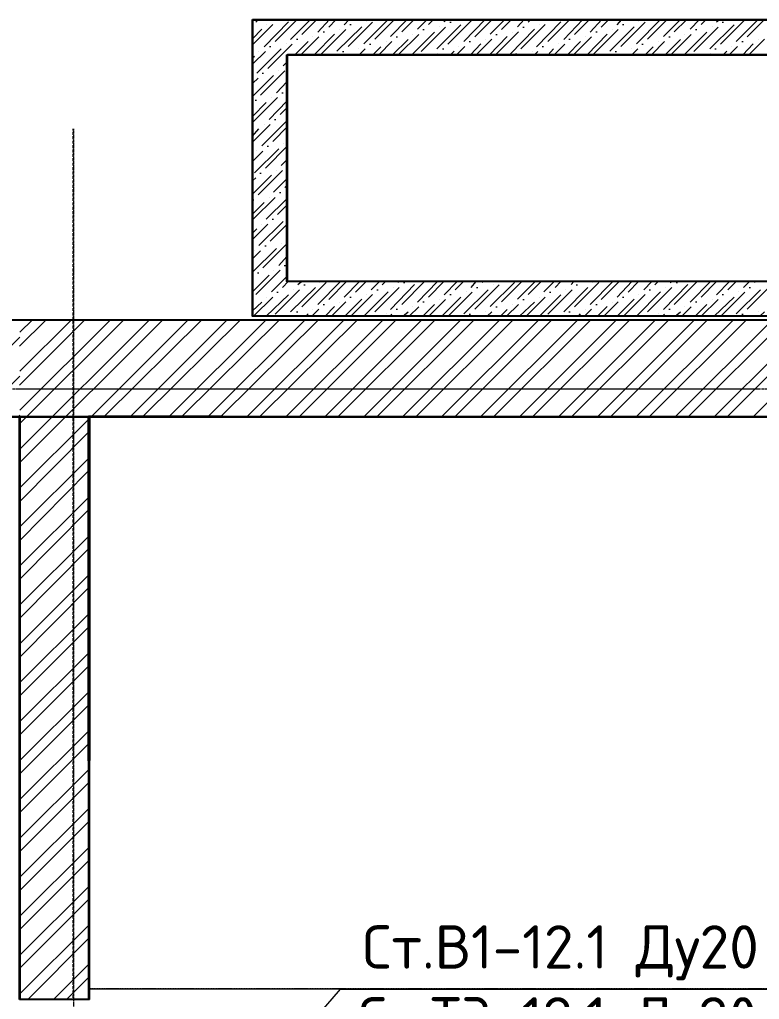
# Model space of a CAD drawing. Header units: millimetres. Extents: x -10178924 to 11692288, y -947381 to 58396.
# Drawn here: x 752297 to 756562, y -784313 to -778661 of the extents above; entities that cross this region are included whole.
import ezdxf

# ---------------------------------------------------------------- set-up
doc = ezdxf.new("R2010")
doc.units = ezdxf.units.MM
for name, pattern in [('HIDDEN', [9.525, 6.35, -3.175]), ('невидимая', [9.525, 6.35, -3.175]), ('осевая', [50.8, 31.75, -6.35, 6.35, -6.35])]:
    doc.linetypes.add(name, pattern=pattern)
for name, color, linetype, lineweight in [('PDF _0', 7, 'Continuous', 9), ('PDF _Текст', 7, 'Continuous', 5), ('Контур пол Подвал', 7, 'Continuous', 9), ('Основная ГКЛ', 250, 'Continuous', 9), ('Размеры осевые', 153, 'Continuous', 9), ('Стены.1', 7, 'Continuous', 25), ('ШТРИХОВКА', 252, 'Continuous', 15)]:
    doc.layers.add(name, color=color, linetype=linetype, lineweight=lineweight)
for name, color, linetype, true_color in [('PDF _Контур пол Подвал', 7, 'Continuous', 0xcd6928), ('PDF _Основная ГКЛ', 7, 'Continuous', 0x545454), ('PDF _Размеры осевые', 7, 'Continuous', 0x5d6970), ('PDF _штриховка', 7, 'Continuous', 0x95834a)]:
    doc.layers.add(name, color=color, linetype=linetype, true_color=true_color)
for name, color, linetype in [('PDF _Стены внутр.1', 7, 'Continuous'), ('PDF _Стены.1', 7, 'Continuous'), ('Стены внутр.1', 7, 'Continuous')]:
    doc.layers.add(name, color=color, linetype=linetype)
doc.styles.add('PDF ISOCPEUR', font='isocpeur.ttf')

# ---------------------------------------------------------------- blocks, each defined once
blk = doc.blocks.new('A$C5282721b')
at = {"lineweight": 0, "true_color": 0x000000, "transparency": 33554687}
h = blk.add_hatch(dxfattribs=at)
h.set_pattern_fill('ANSI36', color=18, scale=25)
h.set_pattern_definition([(45, (-43227.7, 279085.83), (42.09495, 154.348152), [198.4375, -39.6875, 0, -39.6875])])
h.paths.add_polyline_path([(35183.808, 2128.057), (31283.391, 2128.057), (31283.391, 418.057), (35183.808, 418.057)])
h.paths.add_polyline_path([(34983.808, 1928.057), (34983.808, 618.057), (31483.391, 618.057), (31483.391, 1928.057)], flags=16)
at = {"layer": 'ШТРИХОВКА', "ltscale": 100, "true_color": 0x000000, "transparency": 33554687}
h = blk.add_hatch(dxfattribs=at)
h.set_pattern_fill('ANSI31', color=18, scale=50)
h.set_pattern_definition([(45, (-79853.19, 25128.16), (-112.2532, 112.2532), [])])
h.paths.add_polyline_path([(23461.119, -5698.72), (20726.119, -5698.72), (20726.119, -6098.72), (23461.119, -6098.72), (23461.119, -6515.547), (23861.119, -6515.547), (23861.119, -5328.486), (23461.119, -5328.486)], flags=17)
h.paths.add_polyline_path([(17846.22, -11596.906), (8196.095, -11596.906), (8096.091, -11596.906), (5081.5, -11596.906), (5081.5, -12156.906), (17846.22, -12156.906), (17846.22, -11876.906)], flags=17)
h.paths.add_polyline_path([(8216.705, -5698.72), (8216.779, -6098.72), (19406.923, -6098.72), (19406.923, -5698.72)], flags=16)
h.paths.add_polyline_path([(4011.5, -12156.906), (4011.5, -11596.906), (86.923, -11596.906), (86.923, -9009.38), (86.923, -8929.368), (86.923, -6098.72), (3721.276, -6098.72), (3801.387, -6098.72), (9286.442, -6098.72), (9286.779, -5698.72), (86.923, -5698.72), (86.923, -161.943), (23461.119, -161.943), (23461.119, -4567.801), (23861.119, -4567.801), (23861.119, -3119.021), (23861.119, -2969.021), (23861.119, -161.943), (24472.507, -161.943), (29133.626, -161.943), (29283.626, -161.943), (29940.503, -161.943), (29940.503, 398.057), (-473.077, 398.057), (-473.077, -11800), (-473.077, -12156.906), (-0.293, -12156.906)])
h.paths.add_polyline_path([(23861.119, -9596.906), (23461.119, -9596.906), (23461.119, -11596.906), (18816.22, -11596.906), (18816.22, -12156.906), (23301.119, -12156.906), (23301.119, -15862.111), (25035.25, -15862.111), (25595.277, -15862.111), (25744.391, -15862.111), (25744.391, -15302.111), (23861.119, -15302.111), (23861.119, -12066.906)])
h.paths.add_polyline_path([(23461.119, -8546.906), (23861.119, -8546.906), (23861.119, -7571.566), (23461.119, -7571.566)], flags=17)
h = blk.add_hatch(dxfattribs=at)
h.set_pattern_fill('ANSI31', color=18, scale=50)
h.set_pattern_definition([(45, (-79853.01, 26279.86), (-112.2532, 112.2532), [])])
h.paths.add_polyline_path([(54269.391, -3939.953), (54269.391, 398.057), (51072.983, 398.057), (51081.553, -161.943), (53709.571, -162.311), (53709.571, -3940.43)])
h.paths.add_polyline_path([(30340.503, -4591.943), (29940.503, -4591.943), (29940.683, -5161.423), (30340.683, -5161.423)])
h.paths.add_polyline_path([(29940.503, -3521.943), (30340.503, -3521.908), (30340.683, -162.311), (50990.793, -161.943), (51100, -161.943), (51100, 398.057), (29940.503, 398.057)])
at = {"layer": 'Контур пол Подвал', "color": 18, "linetype": 'невидимая', "true_color": 0x000000, "transparency": 33554687}
blk.add_line((37134.97, -3461.943), (30340.503, -3461.943), dxfattribs=at)
at = {"layer": 'Основная ГКЛ', "color": 18, "linetype": 'HIDDEN', "ltscale": 5, "true_color": 0x000000, "transparency": 33554687}
blk.add_line((30215.503, -3521.908), (30340.503, -3521.908), dxfattribs=at)
at = {"layer": 'Размеры осевые', "color": 251, "linetype": 'осевая', "ltscale": 0.5, "transparency": 33554687}
for p, q in [((30250, -19000), (30250, 1500)), ((-9750, 0), (57900, 0))]:
    blk.add_line(p, q, dxfattribs=at)
at = {"layer": 'Стены внутр.1', "color": 18, "true_color": 0x000000, "transparency": 33554687}
for p, q in [((31112.952, -161.943), (31262.952, -161.943)), ((30340.503, -1994.214), (30340.503, -2144.214))]:
    blk.add_line(p, q, dxfattribs=at)
at = {"layer": 'Стены внутр.1', "color": 18, "linetype": 'Continuous', "true_color": 0x000000, "transparency": 33554687}
blk.add_line((30340.503, -3521.943), (29940.503, -3521.943), dxfattribs=at)
at = {"layer": 'Стены внутр.1', "color": 18, "linetype": 'Continuous', "true_color": 0x000000, "transparency": 33554687, "flags": 128}
for points in [[(29940.503, -161.943), (29940.503, -3521.943)], [(30340.503, -1994.214), (30340.503, -161.943)], [(30340.503, -3521.908), (30340.503, -2144.214)]]:
    blk.add_lwpolyline(points, dxfattribs=at)
at = {"layer": 'Стены.1', "color": 18, "linetype": 'Continuous', "true_color": 0x000000, "transparency": 33554687}
for p, q in [((29940.503, -161.943), (29283.626, -161.943)), ((29940.503, -3521.943), (29940.503, -161.943)), ((31112.952, -161.943), (30340.503, -161.943)), ((30340.503, -161.943), (30340.503, -1994.214))]:
    blk.add_line(p, q, dxfattribs=at)
at = {"layer": 'Стены.1', "color": 18, "linetype": 'Continuous', "lineweight": 25, "true_color": 0x000000, "transparency": 33554687, "flags": 128}
for points in [[(31283.391, 2128.057), (35183.808, 2128.057), (35183.808, 418.057), (31283.391, 418.057)], [(31483.391, 1928.057), (34983.808, 1928.057), (34983.808, 618.057), (31483.391, 618.057)]]:
    blk.add_lwpolyline(points, close=True, dxfattribs=at)
at = {"layer": 'Стены.1', "color": 18, "linetype": 'Continuous', "true_color": 0x000000, "transparency": 33554687, "flags": 128}
for points in [[(-473.077, 398.057), (54269.391, 398.057)], [(86.923, -161.943), (53709.391, -161.943)], [(29283.626, -161.943), (29940.503, -161.943)], [(30340.503, -161.943), (31112.952, -161.943)], [(31262.952, -161.943), (47875.244, -161.943)]]:
    blk.add_lwpolyline(points, dxfattribs=at)

msp = doc.modelspace()

# ---------------------------------------------------------------- linework, layer by layer
at = {"layer": 'PDF _0', "lineweight": 0}
for points in [[(753859, -778775.4), (753973.3, -778661.1)], [(754015.6, -778733), (754083.4, -778661.1)], [(754168, -778690.7), (754197.7, -778661.1)], [(754282.3, -778800.8), (754422, -778661.1)], [(754434.7, -778758.4), (754532.1, -778661.1)], [(754591.4, -778716.1), (754646.4, -778661.1)], [(754743.8, -778673.8), (754756.5, -778661.1)], [(754858.1, -778788.1), (754980.8, -778661.1)], [(755010.5, -778745.7), (755095.1, -778661.1)], [(755167.1, -778703.4), (755205.2, -778661.1)], [(755433.8, -778775.4), (755543.9, -778661.1)], [(755586.2, -778733), (755653.9, -778661.1)], [(755742.9, -778690.7), (755768.3, -778661.1)], [(755852.9, -778800.8), (755992.6, -778661.1)], [(756009.6, -778758.4), (756106.9, -778661.1)], [(756162, -778716.1), (756217, -778661.1)], [(756314.4, -778673.8), (756331.3, -778661.1)], [(756428.7, -778788.1), (756555.7, -778661.1)], [(753638.9, -778771.1), (753693.9, -778716.1)], [(753706.6, -778817.7), (753846.3, -778673.8)], [(753719.3, -778690.7), (753719.3, -778690.7)], [(754125.7, -778843.1), (754269.6, -778703.4)], [(754142.6, -778716.1), (754142.6, -778716.1)], [(754295, -778673.8), (754295, -778673.8)], [(754701.4, -778830.4), (754841.1, -778690.7)], [(754718.4, -778703.4), (754718.4, -778703.4)], [(755124.8, -778860), (755264.5, -778716.1)], [(755277.2, -778817.7), (755416.9, -778673.8)], [(755294.1, -778690.7), (755294.1, -778690.7)], [(755700.5, -778843.1), (755840.2, -778703.4)], [(755713.2, -778716.1), (755713.2, -778716.1)], [(755865.6, -778673.8), (755865.6, -778673.8)], [(756276.3, -778830.4), (756416, -778690.7)], [(756289, -778703.4), (756289, -778703.4)], [(753986, -778758.4), (753986, -778758.4)], [(753994.5, -778864.3), (754113, -778745.7)], [(754447.4, -778864.3), (754536.3, -778775.4)], [(754557.5, -778864.3), (754688.7, -778733)], [(754561.7, -778745.7), (754561.7, -778745.7)], [(754985.1, -778775.4), (754985.1, -778775.4)], [(755006.2, -778864.3), (755107.8, -778758.4)], [(755137.5, -778733), (755137.5, -778733)], [(755556.6, -778758.4), (755556.6, -778758.4)], [(755569.3, -778864.3), (755683.6, -778745.7)], [(756018, -778864.3), (756106.9, -778775.4)], [(756128.1, -778864.3), (756259.3, -778733)], [(756132.3, -778745.7), (756132.3, -778745.7)], [(756555.7, -778775.4), (756555.7, -778775.4)], [(753664.3, -778970.1), (753804, -778830.4)], [(753833.6, -778800.8), (753833.6, -778800.8)], [(753884.4, -778864.3), (753960.6, -778788.1)], [(754252.7, -778830.4), (754252.7, -778830.4)], [(754333.1, -778864.3), (754379.7, -778817.7)], [(754409.3, -778788.1), (754409.3, -778788.1)], [(754828.4, -778817.7), (754828.4, -778817.7)], [(754896.2, -778864.3), (754955.4, -778800.8)], [(755344.9, -778864.3), (755374.5, -778830.4)], [(755404.2, -778800.8), (755404.2, -778800.8)], [(755455, -778864.3), (755531.2, -778788.1)], [(755823.3, -778830.4), (755823.3, -778830.4)], [(755903.7, -778864.3), (755950.3, -778817.7)], [(755979.9, -778788.1), (755979.9, -778788.1)], [(756399, -778817.7), (756399, -778817.7)], [(756466.8, -778864.3), (756526, -778800.8)], [(753638.9, -778881.2), (753651.6, -778872.7)], [(753677, -778843.1), (753677, -778843.1)], [(754223.1, -778864.3), (754227.3, -778860)], [(754676, -778860), (754676, -778860)], [(754781.9, -778864.3), (754803, -778843.1)], [(755251.8, -778843.1), (755251.8, -778843.1)], [(755793.7, -778864.3), (755797.9, -778860)], [(756246.6, -778860), (756246.6, -778860)], [(756352.5, -778864.3), (756373.6, -778843.1)], [(753816.7, -778927.8), (753837.8, -778906.6)], [(753638.9, -779105.6), (753761.6, -778982.8)], [(753791.3, -778957.4), (753791.3, -778957.4)], [(753778.6, -779084.4), (753837.8, -779020.9)], [(753748.9, -779109.8), (753748.9, -779109.8)], [(753638.9, -779219.9), (753719.3, -779139.4)], [(753736.2, -779236.8), (753837.8, -779131)], [(753693.9, -779389.2), (753833.6, -779249.5)], [(753706.6, -779266.4), (753706.6, -779266.4)], [(753638.9, -779334.2), (753677, -779291.8)], [(753816.7, -779376.5), (753816.7, -779376.5)], [(753651.6, -779545.8), (753791.3, -779406.1)], [(753664.3, -779418.8), (753664.3, -779418.8)], [(753804, -779503.5), (753837.8, -779469.6)], [(753638.9, -779668.6), (753748.9, -779558.5)], [(753778.6, -779533.1), (753778.6, -779533.1)], [(753761.6, -779655.9), (753837.8, -779579.7)], [(753736.2, -779685.5), (753736.2, -779685.5)], [(753638.9, -779782.9), (753706.6, -779715.2)], [(753719.3, -779812.5), (753837.8, -779694)], [(753677, -779964.9), (753816.7, -779825.2)], [(753693.9, -779842.2), (753693.9, -779842.2)], [(753638.9, -779893), (753664.3, -779867.6)], [(753804, -779952.2), (753804, -779952.2)], [(753833.6, -779922.6), (753837.8, -779918.4)], [(753638.9, -780117.3), (753778.6, -779981.9)], [(753651.6, -779994.6), (753651.6, -779994.6)], [(753791.3, -780079.2), (753837.8, -780028.4)], [(753638.9, -780231.6), (753736.2, -780134.3)], [(753761.6, -780108.9), (753761.6, -780108.9)], [(753748.9, -780231.6), (753837.8, -780142.7)], [(753901.3, -780189.3), (753922.5, -780172.4)], [(754015.6, -780303.6), (754146.9, -780172.4)], [(754028.3, -780176.6), (754028.3, -780176.6)], [(754168, -780261.3), (754256.9, -780172.4)], [(754324.7, -780218.9), (754371.2, -780172.4)], [(754434.7, -780333.2), (754574.4, -780189.3)], [(754477.1, -780176.6), (754481.3, -780172.4)], [(754591.4, -780290.9), (754705.7, -780172.4)], [(754743.8, -780248.6), (754820, -780172.4)], [(754900.4, -780206.2), (754930, -780172.4)], [(755010.5, -780316.3), (755150.2, -780176.6)], [(755027.4, -780189.3), (755027.4, -780189.3)], [(755167.1, -780274), (755268.7, -780172.4)], [(755319.5, -780231.6), (755378.8, -780172.4)], [(755476.2, -780189.3), (755493.1, -780172.4)], [(755586.2, -780303.6), (755717.4, -780172.4)], [(755598.9, -780176.6), (755598.9, -780176.6)], [(755742.9, -780261.3), (755827.5, -780172.4)], [(755895.3, -780218.9), (755941.8, -780172.4)], [(756009.6, -780333.2), (756149.2, -780189.3)], [(756047.7, -780176.6), (756056.1, -780172.4)], [(756162, -780290.9), (756280.5, -780172.4)], [(756314.4, -780248.6), (756390.6, -780172.4)], [(756471, -780206.2), (756504.9, -780172.4)], [(753719.3, -780371.3), (753846.3, -780248.6)], [(753859, -780345.9), (754002.9, -780206.2)], [(753875.9, -780218.9), (753875.9, -780218.9)], [(754282.3, -780371.3), (754422, -780231.6)], [(754295, -780248.6), (754295, -780248.6)], [(754451.7, -780206.2), (754451.7, -780206.2)], [(754858.1, -780358.6), (754997.8, -780218.9)], [(754870.8, -780231.6), (754870.8, -780231.6)], [(755294.1, -780371.3), (755416.9, -780248.6)], [(755433.8, -780345.9), (755573.5, -780206.2)], [(755446.5, -780218.9), (755446.5, -780218.9)], [(755852.9, -780371.3), (755992.6, -780231.6)], [(755865.6, -780248.6), (755865.6, -780248.6)], [(756022.3, -780206.2), (756022.3, -780206.2)], [(756428.7, -780358.6), (756568.4, -780218.9)], [(756441.4, -780231.6), (756441.4, -780231.6)], [(753638.9, -780341.7), (753693.9, -780290.9)], [(753719.3, -780261.3), (753719.3, -780261.3)], [(754142.6, -780290.9), (754142.6, -780290.9)], [(754172.3, -780371.3), (754269.6, -780274)], [(754621, -780371.3), (754688.7, -780303.6)], [(754718.4, -780274), (754718.4, -780274)], [(754731.1, -780371.3), (754841.1, -780261.3)], [(755137.5, -780303.6), (755137.5, -780303.6)], [(755179.8, -780371.3), (755264.5, -780290.9)], [(755294.1, -780261.3), (755294.1, -780261.3)], [(755713.2, -780290.9), (755713.2, -780290.9)], [(755742.9, -780371.3), (755840.2, -780274)], [(756191.6, -780371.3), (756259.3, -780303.6)], [(756289, -780274), (756289, -780274)], [(756301.7, -780371.3), (756416, -780261.3)], [(753947.9, -780371.3), (753960.6, -780358.6)], [(753986, -780333.2), (753986, -780333.2)], [(754058, -780371.3), (754113, -780316.3)], [(754409.3, -780358.6), (754409.3, -780358.6)], [(754506.7, -780371.3), (754536.3, -780345.9)], [(754561.7, -780316.3), (754561.7, -780316.3)], [(754985.1, -780345.9), (754985.1, -780345.9)], [(755069.8, -780371.3), (755107.8, -780333.2)], [(755518.5, -780371.3), (755531.2, -780358.6)], [(755556.6, -780333.2), (755556.6, -780333.2)], [(755628.6, -780371.3), (755683.6, -780316.3)], [(755979.9, -780358.6), (755979.9, -780358.6)], [(756077.3, -780371.3), (756106.9, -780345.9)], [(756132.3, -780316.3), (756132.3, -780316.3)], [(756555.7, -780345.9), (756555.7, -780345.9)]]:
    msp.add_lwpolyline(points, dxfattribs=at)
at = {"layer": 'PDF _Контур пол Подвал', "lineweight": 9}
msp.add_lwpolyline([(759489.4, -783965.5), (759489.4, -784253.3), (752695.1, -784253.3)], dxfattribs=at)
at = {"layer": 'PDF _Основная ГКЛ', "lineweight": 9}
msp.add_lwpolyline([(752572.1, -784312.6), (752694.8, -784312.6)], dxfattribs=at)
at = {"layer": 'PDF _Размеры осевые', "lineweight": 9}
for points in [[(752605.9, -779300.3), (752605.9, -779291.8)], [(752605.9, -779304.5), (752605.9, -779304.5)], [(752605.9, -779325.7), (752605.9, -779308.8)], [(752605.9, -779329.9), (752605.9, -779329.9)], [(752605.9, -779351.1), (752605.9, -779334.2)], [(752605.9, -779355.3), (752605.9, -779355.3)], [(752605.9, -779376.5), (752605.9, -779359.6)], [(752605.9, -779380.7), (752605.9, -779380.7)], [(752605.9, -779401.9), (752605.9, -779385)], [(752605.9, -779406.1), (752605.9, -779406.1)], [(752605.9, -779427.3), (752605.9, -779410.4)], [(752605.9, -779431.5), (752605.9, -779431.5)], [(752605.9, -779452.7), (752605.9, -779435.8)], [(752605.9, -779456.9), (752605.9, -779456.9)], [(752605.9, -779478.1), (752605.9, -779461.2)], [(752605.9, -779482.3), (752605.9, -779482.3)], [(752605.9, -779503.5), (752605.9, -779486.6)], [(752605.9, -779507.7), (752605.9, -779507.7)], [(752605.9, -779528.9), (752605.9, -779512)], [(752605.9, -779533.1), (752605.9, -779533.1)], [(752605.9, -779554.3), (752605.9, -779537.4)], [(752605.9, -779558.5), (752605.9, -779558.5)], [(752605.9, -779579.7), (752605.9, -779562.8)], [(752605.9, -779583.9), (752605.9, -779583.9)], [(752605.9, -779605.1), (752605.9, -779588.2)], [(752605.9, -779609.3), (752605.9, -779609.3)], [(752605.9, -779630.5), (752605.9, -779613.6)], [(752605.9, -779634.7), (752605.9, -779634.7)], [(752605.9, -779655.9), (752605.9, -779639)], [(752605.9, -779660.1), (752605.9, -779660.1)], [(752605.9, -779681.3), (752605.9, -779664.4)], [(752605.9, -779685.5), (752605.9, -779685.5)], [(752605.9, -779706.7), (752605.9, -779689.8)], [(752605.9, -779710.9), (752605.9, -779710.9)], [(752605.9, -779732.1), (752605.9, -779715.2)], [(752605.9, -779736.3), (752605.9, -779736.3)], [(752605.9, -779757.5), (752605.9, -779740.6)], [(752605.9, -779761.7), (752605.9, -779761.7)], [(752605.9, -779782.9), (752605.9, -779766)], [(752605.9, -779787.1), (752605.9, -779787.1)], [(752605.9, -779808.3), (752605.9, -779791.4)], [(752605.9, -779812.5), (752605.9, -779812.5)], [(752605.9, -779833.7), (752605.9, -779816.8)], [(752605.9, -779837.9), (752605.9, -779837.9)], [(752605.9, -779859.1), (752605.9, -779842.2)], [(752605.9, -779863.3), (752605.9, -779863.3)], [(752605.9, -779884.5), (752605.9, -779867.6)], [(752605.9, -779888.7), (752605.9, -779888.7)], [(752605.9, -779909.9), (752605.9, -779893)], [(752605.9, -779914.1), (752605.9, -779914.1)], [(752605.9, -779935.3), (752605.9, -779918.4)], [(752605.9, -779939.5), (752605.9, -779939.5)], [(752605.9, -779960.7), (752605.9, -779943.8)], [(752605.9, -779964.9), (752605.9, -779964.9)], [(752605.9, -779986.1), (752605.9, -779969.2)], [(752605.9, -779990.3), (752605.9, -779990.3)], [(752605.9, -780011.5), (752605.9, -779994.6)], [(752605.9, -780015.7), (752605.9, -780015.7)], [(752605.9, -780036.9), (752605.9, -780020)], [(752605.9, -780041.1), (752605.9, -780041.1)], [(752605.9, -780062.3), (752605.9, -780045.4)], [(752605.9, -780066.5), (752605.9, -780066.5)], [(752605.9, -780087.7), (752605.9, -780070.8)], [(752605.9, -780091.9), (752605.9, -780091.9)], [(752605.9, -780113.1), (752605.9, -780096.2)], [(752605.9, -780117.3), (752605.9, -780117.3)], [(752605.9, -780138.5), (752605.9, -780121.6)], [(752605.9, -780142.7), (752605.9, -780142.7)], [(752605.9, -780163.9), (752605.9, -780147)], [(752605.9, -780168.1), (752605.9, -780168.1)], [(752605.9, -780189.3), (752605.9, -780172.4)], [(752605.9, -780193.5), (752605.9, -780193.5)], [(752605.9, -780214.7), (752605.9, -780197.8)], [(752605.9, -780218.9), (752605.9, -780218.9)], [(752605.9, -780240.1), (752605.9, -780223.2)], [(752605.9, -780244.3), (752605.9, -780244.3)], [(752605.9, -780265.5), (752605.9, -780248.6)], [(752605.9, -780269.7), (752605.9, -780269.7)], [(752605.9, -780290.9), (752605.9, -780274)], [(752605.9, -780295.1), (752605.9, -780295.1)], [(752605.9, -780316.3), (752605.9, -780299.4)], [(752605.9, -780320.5), (752605.9, -780320.5)], [(752605.9, -780341.7), (752605.9, -780324.8)], [(752605.9, -780345.9), (752605.9, -780345.9)], [(752605.9, -780367.1), (752605.9, -780350.2)], [(752605.9, -780371.3), (752605.9, -780371.3)], [(752605.9, -780392.5), (752605.9, -780375.6)], [(752605.9, -780396.7), (752605.9, -780396.7)], [(752605.9, -780417.9), (752605.9, -780401)], [(752605.9, -780422.1), (752605.9, -780422.1)], [(752605.9, -780443.3), (752605.9, -780426.4)], [(752605.9, -780447.5), (752605.9, -780447.5)], [(752605.9, -780468.7), (752605.9, -780451.8)], [(752605.9, -780472.9), (752605.9, -780472.9)], [(752605.9, -780494.1), (752605.9, -780477.2)], [(752605.9, -780498.3), (752605.9, -780498.3)], [(752605.9, -780519.5), (752605.9, -780502.6)], [(752605.9, -780523.7), (752605.9, -780523.7)], [(752605.9, -780544.9), (752605.9, -780528)], [(752605.9, -780549.1), (752605.9, -780549.1)], [(752605.9, -780570.3), (752605.9, -780553.4)], [(752605.9, -780574.5), (752605.9, -780574.5)], [(752605.9, -780595.7), (752605.9, -780578.8)], [(752605.9, -780599.9), (752605.9, -780599.9)], [(752605.9, -780621.1), (752605.9, -780604.2)], [(752605.9, -780625.3), (752605.9, -780625.3)], [(752605.9, -780646.5), (752605.9, -780629.6)], [(752605.9, -780650.7), (752605.9, -780650.7)], [(752605.9, -780671.9), (752605.9, -780655)], [(752605.9, -780676.1), (752605.9, -780676.1)], [(752605.9, -780697.3), (752605.9, -780680.4)], [(752605.9, -780701.5), (752605.9, -780701.5)], [(752605.9, -780722.7), (752605.9, -780705.8)], [(752605.9, -780726.9), (752605.9, -780726.9)], [(752605.9, -780748.1), (752605.9, -780731.2)], [(752605.9, -780752.3), (752605.9, -780752.3)], [(752605.9, -780773.5), (752605.9, -780756.6)], [(752296.9, -780790.4), (752301.1, -780790.4), (752318.1, -780790.4)], [(752322.3, -780790.4), (752326.5, -780790.4), (752343.5, -780790.4)], [(752347.7, -780790.4), (752351.9, -780790.4), (752368.9, -780790.4)], [(752373.1, -780790.4), (752377.3, -780790.4), (752394.3, -780790.4)], [(752398.5, -780790.4), (752402.7, -780790.4), (752419.7, -780790.4)], [(752423.9, -780790.4), (752428.1, -780790.4), (752445.1, -780790.4)], [(752449.3, -780790.4), (752453.5, -780790.4), (752470.5, -780790.4)], [(752474.7, -780790.4), (752478.9, -780790.4), (752495.9, -780790.4)], [(752500.1, -780790.4), (752504.3, -780790.4), (752521.3, -780790.4)], [(752525.5, -780790.4), (752529.7, -780790.4), (752546.7, -780790.4)], [(752550.9, -780790.4), (752555.1, -780790.4), (752572.1, -780790.4)], [(752576.3, -780790.4), (752580.5, -780790.4), (752597.5, -780790.4)], [(752601.7, -780790.4), (752605.9, -780790.4), (752622.9, -780790.4)], [(752605.9, -780777.7), (752605.9, -780777.7)], [(752605.9, -780798.9), (752605.9, -780782)], [(752605.9, -780803.1), (752605.9, -780803.1)], [(752605.9, -780824.3), (752605.9, -780807.4)], [(752627.1, -780790.4), (752631.3, -780790.4), (752648.3, -780790.4)], [(752652.5, -780790.4), (752656.7, -780790.4), (752673.7, -780790.4)], [(752677.9, -780790.4), (752682.1, -780790.4), (752699.1, -780790.4)], [(752703.3, -780790.4), (752707.5, -780790.4), (752724.5, -780790.4)], [(752728.7, -780790.4), (752732.9, -780790.4), (752749.9, -780790.4)], [(752754.1, -780790.4), (752758.3, -780790.4), (752775.3, -780790.4)], [(752779.5, -780790.4), (752783.7, -780790.4), (752800.7, -780790.4)], [(752804.9, -780790.4), (752809.1, -780790.4), (752826.1, -780790.4)], [(752830.3, -780790.4), (752834.5, -780790.4), (752851.5, -780790.4)], [(752855.7, -780790.4), (752859.9, -780790.4), (752876.9, -780790.4)], [(752881.1, -780790.4), (752885.3, -780790.4), (752902.3, -780790.4)], [(752906.5, -780790.4), (752910.7, -780790.4), (752927.7, -780790.4)], [(752931.9, -780790.4), (752936.1, -780790.4), (752953.1, -780790.4)], [(752957.3, -780790.4), (752961.5, -780790.4), (752978.5, -780790.4)], [(752982.7, -780790.4), (752986.9, -780790.4), (753003.9, -780790.4)], [(753008.1, -780790.4), (753012.3, -780790.4), (753029.3, -780790.4)], [(753033.5, -780790.4), (753037.7, -780790.4), (753054.7, -780790.4)], [(753058.9, -780790.4), (753063.1, -780790.4), (753080.1, -780790.4)], [(753084.3, -780790.4), (753088.5, -780790.4), (753105.5, -780790.4)], [(753109.7, -780790.4), (753113.9, -780790.4), (753130.9, -780790.4)], [(753135.1, -780790.4), (753139.3, -780790.4), (753156.3, -780790.4)], [(753160.5, -780790.4), (753164.7, -780790.4), (753181.7, -780790.4)], [(753185.9, -780790.4), (753190.1, -780790.4), (753207.1, -780790.4)], [(753211.3, -780790.4), (753215.5, -780790.4), (753232.5, -780790.4)], [(753236.7, -780790.4), (753240.9, -780790.4), (753257.9, -780790.4)], [(753262.1, -780790.4), (753266.3, -780790.4), (753283.3, -780790.4)], [(753287.5, -780790.4), (753291.7, -780790.4), (753308.7, -780790.4)], [(753312.9, -780790.4), (753317.1, -780790.4), (753334.1, -780790.4)], [(753338.3, -780790.4), (753342.5, -780790.4), (753359.5, -780790.4)], [(753363.7, -780790.4), (753367.9, -780790.4), (753384.9, -780790.4)], [(753389.1, -780790.4), (753393.3, -780790.4), (753410.3, -780790.4)], [(753414.5, -780790.4), (753418.7, -780790.4), (753435.7, -780790.4)], [(753439.9, -780790.4), (753444.1, -780790.4), (753461.1, -780790.4)], [(753465.3, -780790.4), (753469.5, -780790.4), (753486.5, -780790.4)], [(753490.7, -780790.4), (753494.9, -780790.4), (753511.9, -780790.4)], [(753516.1, -780790.4), (753520.3, -780790.4), (753537.3, -780790.4)], [(753541.5, -780790.4), (753545.7, -780790.4), (753562.7, -780790.4)], [(753566.9, -780790.4), (753571.1, -780790.4), (753588.1, -780790.4)], [(753592.3, -780790.4), (753596.5, -780790.4), (753613.5, -780790.4)], [(753617.7, -780790.4), (753621.9, -780790.4), (753638.9, -780790.4)], [(753643.1, -780790.4), (753647.3, -780790.4), (753664.3, -780790.4)], [(753668.5, -780790.4), (753672.7, -780790.4), (753689.7, -780790.4)], [(753693.9, -780790.4), (753698.1, -780790.4), (753715.1, -780790.4)], [(753719.3, -780790.4), (753723.5, -780790.4), (753740.5, -780790.4)], [(753744.7, -780790.4), (753748.9, -780790.4), (753765.9, -780790.4)], [(753770.1, -780790.4), (753774.3, -780790.4), (753791.3, -780790.4)], [(753795.5, -780790.4), (753799.7, -780790.4), (753816.7, -780790.4)], [(753820.9, -780790.4), (753825.1, -780790.4), (753842.1, -780790.4)], [(753846.3, -780790.4), (753850.5, -780790.4), (753867.5, -780790.4)], [(753871.7, -780790.4), (753875.9, -780790.4), (753892.9, -780790.4)], [(753897.1, -780790.4), (753901.3, -780790.4), (753918.3, -780790.4)], [(753922.5, -780790.4), (753926.7, -780790.4), (753943.7, -780790.4)], [(753947.9, -780790.4), (753952.1, -780790.4), (753969.1, -780790.4)], [(753973.3, -780790.4), (753977.5, -780790.4), (753994.5, -780790.4)], [(753998.7, -780790.4), (754002.9, -780790.4), (754019.9, -780790.4)], [(754024.1, -780790.4), (754028.3, -780790.4), (754045.3, -780790.4)], [(754049.5, -780790.4), (754053.7, -780790.4), (754070.7, -780790.4)], [(754074.9, -780790.4), (754079.1, -780790.4), (754096.1, -780790.4)], [(754100.3, -780790.4), (754104.5, -780790.4), (754121.5, -780790.4)], [(754125.7, -780790.4), (754129.9, -780790.4), (754146.9, -780790.4)], [(754151.1, -780790.4), (754155.3, -780790.4), (754172.3, -780790.4)], [(754176.5, -780790.4), (754180.7, -780790.4), (754197.7, -780790.4)], [(754201.9, -780790.4), (754206.1, -780790.4), (754223.1, -780790.4)], [(754227.3, -780790.4), (754231.5, -780790.4), (754248.5, -780790.4)], [(754252.7, -780790.4), (754256.9, -780790.4), (754273.9, -780790.4)], [(754278.1, -780790.4), (754282.3, -780790.4), (754299.3, -780790.4)], [(754303.5, -780790.4), (754307.7, -780790.4), (754324.7, -780790.4)], [(754328.9, -780790.4), (754333.1, -780790.4), (754350.1, -780790.4)], [(754354.3, -780790.4), (754358.5, -780790.4), (754375.5, -780790.4)], [(754379.7, -780790.4), (754383.9, -780790.4), (754400.9, -780790.4)], [(754405.1, -780790.4), (754409.3, -780790.4), (754426.3, -780790.4)], [(754430.5, -780790.4), (754434.7, -780790.4), (754451.7, -780790.4)], [(754455.9, -780790.4), (754460.1, -780790.4), (754477.1, -780790.4)], [(754481.3, -780790.4), (754485.5, -780790.4), (754502.5, -780790.4)], [(754506.7, -780790.4), (754510.9, -780790.4), (754527.9, -780790.4)], [(754532.1, -780790.4), (754536.3, -780790.4), (754553.3, -780790.4)], [(754557.5, -780790.4), (754561.7, -780790.4), (754578.7, -780790.4)], [(754582.9, -780790.4), (754587.1, -780790.4), (754604.1, -780790.4)], [(754608.3, -780790.4), (754612.5, -780790.4), (754629.5, -780790.4)], [(754633.7, -780790.4), (754637.9, -780790.4), (754654.9, -780790.4)], [(754659.1, -780790.4), (754663.3, -780790.4), (754680.3, -780790.4)], [(754684.5, -780790.4), (754688.7, -780790.4), (754705.7, -780790.4)], [(754709.9, -780790.4), (754714.1, -780790.4), (754731.1, -780790.4)], [(754735.3, -780790.4), (754739.5, -780790.4), (754756.5, -780790.4)], [(754760.7, -780790.4), (754764.9, -780790.4), (754781.9, -780790.4)], [(754786.1, -780790.4), (754790.3, -780790.4), (754807.3, -780790.4)], [(754811.5, -780790.4), (754815.7, -780790.4), (754832.7, -780790.4)], [(754836.9, -780790.4), (754841.1, -780790.4), (754858.1, -780790.4)], [(754862.3, -780790.4), (754866.5, -780790.4), (754883.5, -780790.4)], [(754887.7, -780790.4), (754891.9, -780790.4), (754908.9, -780790.4)], [(754913.1, -780790.4), (754917.3, -780790.4), (754934.3, -780790.4)], [(754938.5, -780790.4), (754942.7, -780790.4), (754959.7, -780790.4)], [(754963.9, -780790.4), (754968.2, -780790.4), (754985.1, -780790.4)], [(754989.3, -780790.4), (754993.5, -780790.4), (755010.5, -780790.4)], [(755014.7, -780790.4), (755018.9, -780790.4), (755035.9, -780790.4)], [(755040.1, -780790.4), (755044.3, -780790.4), (755061.3, -780790.4)], [(755065.5, -780790.4), (755069.7, -780790.4), (755086.7, -780790.4)], [(755090.9, -780790.4), (755095.2, -780790.4), (755112.1, -780790.4)], [(755116.3, -780790.4), (755120.5, -780790.4), (755137.5, -780790.4)], [(755141.7, -780790.4), (755145.9, -780790.4), (755162.9, -780790.4)], [(755167.1, -780790.4), (755171.4, -780790.4), (755188.3, -780790.4)], [(755192.5, -780790.4), (755196.8, -780790.4), (755213.7, -780790.4)], [(755217.9, -780790.4), (755222.2, -780790.4), (755239.1, -780790.4)], [(755243.3, -780790.4), (755247.5, -780790.4), (755264.5, -780790.4)], [(755268.7, -780790.4), (755272.9, -780790.4), (755289.9, -780790.4)], [(755294.1, -780790.4), (755298.4, -780790.4), (755315.3, -780790.4)], [(755319.5, -780790.4), (755323.8, -780790.4), (755340.7, -780790.4)], [(755344.9, -780790.4), (755349.2, -780790.4), (755366.1, -780790.4)], [(755370.3, -780790.4), (755374.5, -780790.4), (755391.5, -780790.4)], [(755395.7, -780790.4), (755400, -780790.4), (755416.9, -780790.4)], [(755421.1, -780790.4), (755425.4, -780790.4), (755442.3, -780790.4)], [(755446.5, -780790.4), (755450.8, -780790.4), (755467.7, -780790.4)], [(755471.9, -780790.4), (755476.2, -780790.4), (755493.1, -780790.4)], [(755497.3, -780790.4), (755501.5, -780790.4), (755518.5, -780790.4)], [(755522.7, -780790.4), (755527, -780790.4), (755543.9, -780790.4)], [(755548.1, -780790.4), (755552.4, -780790.4), (755569.3, -780790.4)], [(755573.5, -780790.4), (755577.8, -780790.4), (755594.7, -780790.4)], [(755598.9, -780790.4), (755603.2, -780790.4), (755620.1, -780790.4)], [(755624.3, -780790.4), (755628.6, -780790.4), (755645.5, -780790.4)], [(755649.7, -780790.4), (755654, -780790.4), (755670.9, -780790.4)], [(755675.1, -780790.4), (755679.4, -780790.4), (755696.3, -780790.4)], [(755700.5, -780790.4), (755704.8, -780790.4), (755721.7, -780790.4)], [(755725.9, -780790.4), (755730.2, -780790.4), (755747.1, -780790.4)], [(755751.3, -780790.4), (755755.6, -780790.4), (755772.5, -780790.4)], [(755776.7, -780790.4), (755781, -780790.4), (755797.9, -780790.4)], [(755802.1, -780790.4), (755806.4, -780790.4), (755823.3, -780790.4)], [(755827.5, -780790.4), (755831.8, -780790.4), (755848.7, -780790.4)], [(755852.9, -780790.4), (755857.2, -780790.4), (755874.1, -780790.4)], [(755878.3, -780790.4), (755882.6, -780790.4), (755899.5, -780790.4)], [(755903.7, -780790.4), (755908, -780790.4), (755924.9, -780790.4)], [(755929.1, -780790.4), (755933.4, -780790.4), (755950.3, -780790.4)], [(755954.5, -780790.4), (755958.8, -780790.4), (755975.7, -780790.4)], [(755979.9, -780790.4), (755984.2, -780790.4), (756001.1, -780790.4)], [(756005.3, -780790.4), (756009.6, -780790.4), (756026.5, -780790.4)], [(756030.7, -780790.4), (756035, -780790.4), (756051.9, -780790.4)], [(756056.1, -780790.4), (756060.4, -780790.4), (756077.3, -780790.4)], [(756081.5, -780790.4), (756085.8, -780790.4), (756102.7, -780790.4)], [(756106.9, -780790.4), (756111.2, -780790.4), (756128.1, -780790.4)], [(756132.3, -780790.4), (756136.6, -780790.4), (756153.5, -780790.4)], [(756157.7, -780790.4), (756162, -780790.4), (756178.9, -780790.4)], [(756183.1, -780790.4), (756187.4, -780790.4), (756204.3, -780790.4)], [(756208.5, -780790.4), (756212.8, -780790.4), (756229.7, -780790.4)], [(756233.9, -780790.4), (756238.2, -780790.4), (756255.1, -780790.4)], [(756259.3, -780790.4), (756263.6, -780790.4), (756280.5, -780790.4)], [(756284.7, -780790.4), (756289, -780790.4), (756305.9, -780790.4)], [(756310.1, -780790.4), (756314.4, -780790.4), (756331.3, -780790.4)], [(756335.5, -780790.4), (756339.8, -780790.4), (756356.7, -780790.4)], [(756360.9, -780790.4), (756365.2, -780790.4), (756382.1, -780790.4)], [(756386.3, -780790.4), (756390.6, -780790.4), (756407.5, -780790.4)], [(756411.7, -780790.4), (756416, -780790.4), (756432.9, -780790.4)], [(756437.1, -780790.4), (756441.4, -780790.4), (756458.3, -780790.4)], [(756462.5, -780790.4), (756466.8, -780790.4), (756483.7, -780790.4)], [(756487.9, -780790.4), (756492.2, -780790.4), (756509.1, -780790.4)], [(756513.3, -780790.4), (756517.6, -780790.4), (756534.5, -780790.4)], [(756538.7, -780790.4), (756543, -780790.4), (756559.9, -780790.4)], [(752605.9, -780828.5), (752605.9, -780828.5)], [(752605.9, -780849.7), (752605.9, -780832.8)], [(752605.9, -780853.9), (752605.9, -780853.9)], [(752605.9, -780875.1), (752605.9, -780858.2)], [(752605.9, -780879.3), (752605.9, -780879.3)], [(752605.9, -780900.5), (752605.9, -780883.6)], [(752605.9, -780904.7), (752605.9, -780904.7)], [(752605.9, -780925.9), (752605.9, -780909)], [(752605.9, -780930.1), (752605.9, -780930.1)], [(752605.9, -780951.3), (752605.9, -780934.4)], [(752605.9, -780955.5), (752605.9, -780955.5)], [(752605.9, -780976.7), (752605.9, -780959.8)], [(752605.9, -780980.9), (752605.9, -780980.9)], [(752605.9, -781002.1), (752605.9, -780985.2)], [(752605.9, -781006.3), (752605.9, -781006.3)], [(752605.9, -781027.5), (752605.9, -781010.6)], [(752605.9, -781031.7), (752605.9, -781031.7)], [(752605.9, -781052.9), (752605.9, -781036)], [(752605.9, -781057.1), (752605.9, -781057.1)], [(752605.9, -781078.3), (752605.9, -781061.4)], [(752605.9, -781082.5), (752605.9, -781082.5)], [(752605.9, -781103.7), (752605.9, -781086.8)], [(752605.9, -781107.9), (752605.9, -781107.9)], [(752605.9, -781129.1), (752605.9, -781112.2)], [(752605.9, -781133.3), (752605.9, -781133.3)], [(752605.9, -781154.5), (752605.9, -781137.6)], [(752605.9, -781158.7), (752605.9, -781158.7)], [(752605.9, -781179.9), (752605.9, -781163)], [(752605.9, -781184.1), (752605.9, -781184.1)], [(752605.9, -781205.3), (752605.9, -781188.4)], [(752605.9, -781209.5), (752605.9, -781209.5)], [(752605.9, -781230.7), (752605.9, -781213.8)], [(752605.9, -781234.9), (752605.9, -781234.9)], [(752605.9, -781256.1), (752605.9, -781239.2)], [(752605.9, -781260.3), (752605.9, -781260.3)], [(752605.9, -781281.5), (752605.9, -781264.6)], [(752605.9, -781285.7), (752605.9, -781285.7)], [(752605.9, -781306.9), (752605.9, -781290)], [(752605.9, -781311.1), (752605.9, -781311.1)], [(752605.9, -781332.3), (752605.9, -781315.4)], [(752605.9, -781336.5), (752605.9, -781336.5)], [(752605.9, -781357.7), (752605.9, -781340.8)], [(752605.9, -781361.9), (752605.9, -781361.9)], [(752605.9, -781383.1), (752605.9, -781366.2)], [(752605.9, -781387.3), (752605.9, -781387.3)], [(752605.9, -781408.5), (752605.9, -781391.6)], [(752605.9, -781412.7), (752605.9, -781412.7)], [(752605.9, -781433.9), (752605.9, -781417)], [(752605.9, -781438.1), (752605.9, -781438.1)], [(752605.9, -781459.3), (752605.9, -781442.4)], [(752605.9, -781463.6), (752605.9, -781463.6)], [(752605.9, -781484.7), (752605.9, -781467.8)], [(752605.9, -781489), (752605.9, -781489)], [(752605.9, -781510.1), (752605.9, -781493.2)], [(752605.9, -781514.3), (752605.9, -781514.3)], [(752605.9, -781535.5), (752605.9, -781518.6)], [(752605.9, -781539.7), (752605.9, -781539.7)], [(752605.9, -781560.9), (752605.9, -781544)], [(752605.9, -781565.1), (752605.9, -781565.1)], [(752605.9, -781586.3), (752605.9, -781569.4)], [(752605.9, -781590.6), (752605.9, -781590.6)], [(752605.9, -781611.7), (752605.9, -781594.8)], [(752605.9, -781616), (752605.9, -781616)], [(752605.9, -781637.1), (752605.9, -781620.2)], [(752605.9, -781641.3), (752605.9, -781641.3)], [(752605.9, -781662.5), (752605.9, -781645.6)], [(752605.9, -781666.7), (752605.9, -781666.7)], [(752605.9, -781687.9), (752605.9, -781671)], [(752605.9, -781692.2), (752605.9, -781692.2)], [(752605.9, -781713.3), (752605.9, -781696.4)], [(752605.9, -781717.6), (752605.9, -781717.6)], [(752605.9, -781738.7), (752605.9, -781721.8)], [(752605.9, -781743), (752605.9, -781743)], [(752605.9, -781764.1), (752605.9, -781747.2)], [(752605.9, -781768.3), (752605.9, -781768.3)], [(752605.9, -781789.5), (752605.9, -781772.6)], [(752605.9, -781793.7), (752605.9, -781793.7)], [(752605.9, -781814.9), (752605.9, -781798)], [(752605.9, -781819.2), (752605.9, -781819.2)], [(752605.9, -781840.3), (752605.9, -781823.4)], [(752605.9, -781844.6), (752605.9, -781844.6)], [(752605.9, -781865.7), (752605.9, -781848.8)], [(752605.9, -781870), (752605.9, -781870)], [(752605.9, -781891.1), (752605.9, -781874.2)], [(752605.9, -781895.4), (752605.9, -781895.4)], [(752605.9, -781916.5), (752605.9, -781899.6)], [(752605.9, -781920.8), (752605.9, -781920.8)], [(752605.9, -781941.9), (752605.9, -781925)], [(752605.9, -781946.2), (752605.9, -781946.2)], [(752605.9, -781967.3), (752605.9, -781950.4)], [(752605.9, -781971.6), (752605.9, -781971.6)], [(752605.9, -781992.7), (752605.9, -781975.8)], [(752605.9, -781997), (752605.9, -781997)], [(752605.9, -782018.1), (752605.9, -782001.2)], [(752605.9, -782022.4), (752605.9, -782022.4)], [(752605.9, -782043.5), (752605.9, -782026.6)], [(752605.9, -782047.8), (752605.9, -782047.8)], [(752605.9, -782068.9), (752605.9, -782052)], [(752605.9, -782073.2), (752605.9, -782073.2)], [(752605.9, -782094.3), (752605.9, -782077.4)], [(752605.9, -782098.6), (752605.9, -782098.6)], [(752605.9, -782119.7), (752605.9, -782102.8)], [(752605.9, -782124), (752605.9, -782124)], [(752605.9, -782145.1), (752605.9, -782128.2)], [(752605.9, -782149.4), (752605.9, -782149.4)], [(752605.9, -782170.5), (752605.9, -782153.6)], [(752605.9, -782174.8), (752605.9, -782174.8)], [(752605.9, -782195.9), (752605.9, -782179)], [(752605.9, -782200.2), (752605.9, -782200.2)], [(752605.9, -782221.3), (752605.9, -782204.4)], [(752605.9, -782225.6), (752605.9, -782225.6)], [(752605.9, -782246.7), (752605.9, -782229.8)], [(752605.9, -782251), (752605.9, -782251)], [(752605.9, -782272.1), (752605.9, -782255.2)], [(752605.9, -782276.4), (752605.9, -782276.4)], [(752605.9, -782297.5), (752605.9, -782280.6)], [(752605.9, -782301.8), (752605.9, -782301.8)], [(752605.9, -782322.9), (752605.9, -782306)], [(752605.9, -782327.2), (752605.9, -782327.2)], [(752605.9, -782348.3), (752605.9, -782331.4)], [(752605.9, -782352.6), (752605.9, -782352.6)], [(752605.9, -782373.7), (752605.9, -782356.8)], [(752605.9, -782378), (752605.9, -782378)], [(752605.9, -782399.1), (752605.9, -782382.2)], [(752605.9, -782403.4), (752605.9, -782403.4)], [(752605.9, -782424.5), (752605.9, -782407.6)], [(752605.9, -782428.8), (752605.9, -782428.8)], [(752605.9, -782449.9), (752605.9, -782433)], [(752605.9, -782454.2), (752605.9, -782454.2)], [(752605.9, -782475.3), (752605.9, -782458.4)], [(752605.9, -782479.6), (752605.9, -782479.6)], [(752605.9, -782500.7), (752605.9, -782483.8)], [(752605.9, -782505), (752605.9, -782505)], [(752605.9, -782526.1), (752605.9, -782509.2)], [(752605.9, -782530.4), (752605.9, -782530.4)], [(752605.9, -782551.5), (752605.9, -782534.6)], [(752605.9, -782555.8), (752605.9, -782555.8)], [(752605.9, -782576.9), (752605.9, -782560)], [(752605.9, -782581.2), (752605.9, -782581.2)], [(752605.9, -782602.3), (752605.9, -782585.4)], [(752605.9, -782606.6), (752605.9, -782606.6)], [(752605.9, -782627.7), (752605.9, -782610.8)], [(752605.9, -782632), (752605.9, -782632)], [(752605.9, -782653.1), (752605.9, -782636.2)], [(752605.9, -782657.4), (752605.9, -782657.4)], [(752605.9, -782678.5), (752605.9, -782661.6)], [(752605.9, -782682.8), (752605.9, -782682.8)], [(752605.9, -782703.9), (752605.9, -782687)], [(752605.9, -782708.2), (752605.9, -782708.2)], [(752605.9, -782729.3), (752605.9, -782712.4)], [(752605.9, -782733.6), (752605.9, -782733.6)], [(752605.9, -782754.7), (752605.9, -782737.8)], [(752605.9, -782759), (752605.9, -782759)], [(752605.9, -782780.1), (752605.9, -782763.2)], [(752605.9, -782784.4), (752605.9, -782784.4)], [(752605.9, -782805.5), (752605.9, -782788.6)], [(752605.9, -782809.8), (752605.9, -782809.8)], [(752605.9, -782830.9), (752605.9, -782814)], [(752605.9, -782835.2), (752605.9, -782835.2)], [(752605.9, -782856.3), (752605.9, -782839.4)], [(752605.9, -782860.6), (752605.9, -782860.6)], [(752605.9, -782881.7), (752605.9, -782864.8)], [(752605.9, -782886), (752605.9, -782886)], [(752605.9, -782907.1), (752605.9, -782890.2)], [(752605.9, -782911.4), (752605.9, -782911.4)], [(752605.9, -782932.5), (752605.9, -782915.6)], [(752605.9, -782936.8), (752605.9, -782936.8)], [(752605.9, -782957.9), (752605.9, -782941)], [(752605.9, -782962.2), (752605.9, -782962.2)], [(752605.9, -782983.3), (752605.9, -782966.4)], [(752605.9, -782987.6), (752605.9, -782987.6)], [(752605.9, -783008.7), (752605.9, -782991.8)], [(752605.9, -783013), (752605.9, -783013)], [(752605.9, -783034.1), (752605.9, -783017.2)], [(752605.9, -783038.4), (752605.9, -783038.4)], [(752605.9, -783059.5), (752605.9, -783042.6)], [(752605.9, -783063.8), (752605.9, -783063.8)], [(752605.9, -783084.9), (752605.9, -783068)], [(752605.9, -783089.2), (752605.9, -783089.2)], [(752605.9, -783110.3), (752605.9, -783093.4)], [(752605.9, -783114.6), (752605.9, -783114.6)], [(752605.9, -783135.7), (752605.9, -783118.8)], [(752605.9, -783140), (752605.9, -783140)], [(752605.9, -783161.1), (752605.9, -783144.2)], [(752605.9, -783165.4), (752605.9, -783165.4)], [(752605.9, -783186.5), (752605.9, -783169.6)], [(752605.9, -783190.8), (752605.9, -783190.8)], [(752605.9, -783211.9), (752605.9, -783195)], [(752605.9, -783216.2), (752605.9, -783216.2)], [(752605.9, -783237.3), (752605.9, -783220.4)], [(752605.9, -783241.6), (752605.9, -783241.6)], [(752605.9, -783262.7), (752605.9, -783245.8)], [(752605.9, -783267), (752605.9, -783267)], [(752605.9, -783288.1), (752605.9, -783271.2)], [(752605.9, -783292.4), (752605.9, -783292.4)], [(752605.9, -783313.5), (752605.9, -783296.6)], [(752605.9, -783317.8), (752605.9, -783317.8)], [(752605.9, -783338.9), (752605.9, -783322)], [(752605.9, -783343.2), (752605.9, -783343.2)], [(752605.9, -783364.3), (752605.9, -783347.4)], [(752605.9, -783368.6), (752605.9, -783368.6)], [(752605.9, -783389.7), (752605.9, -783372.8)], [(752605.9, -783394), (752605.9, -783394)], [(752605.9, -783415.1), (752605.9, -783398.2)], [(752605.9, -783419.4), (752605.9, -783419.4)], [(752605.9, -783440.5), (752605.9, -783423.6)], [(752605.9, -783444.8), (752605.9, -783444.8)], [(752605.9, -783465.9), (752605.9, -783449)], [(752605.9, -783470.2), (752605.9, -783470.2)], [(752605.9, -783491.3), (752605.9, -783474.4)], [(752605.9, -783495.6), (752605.9, -783495.6)], [(752605.9, -783516.7), (752605.9, -783499.8)], [(752605.9, -783521), (752605.9, -783521)], [(752605.9, -783542.1), (752605.9, -783525.2)], [(752605.9, -783546.4), (752605.9, -783546.4)], [(752605.9, -783567.5), (752605.9, -783550.6)], [(752605.9, -783571.8), (752605.9, -783571.8)], [(752605.9, -783592.9), (752605.9, -783576)], [(752605.9, -783597.2), (752605.9, -783597.2)], [(752605.9, -783618.3), (752605.9, -783601.4)], [(752605.9, -783622.6), (752605.9, -783622.6)], [(752605.9, -783643.7), (752605.9, -783626.8)], [(752605.9, -783648), (752605.9, -783648)], [(752605.9, -783669.1), (752605.9, -783652.2)], [(752605.9, -783673.4), (752605.9, -783673.4)], [(752605.9, -783694.5), (752605.9, -783677.6)], [(752605.9, -783698.8), (752605.9, -783698.8)], [(752605.9, -783719.9), (752605.9, -783703)], [(752605.9, -783724.2), (752605.9, -783724.2)], [(752605.9, -783745.3), (752605.9, -783728.4)], [(752605.9, -783749.6), (752605.9, -783749.6)], [(752605.9, -783770.7), (752605.9, -783753.8)], [(752605.9, -783775), (752605.9, -783775)], [(752605.9, -783796.1), (752605.9, -783779.2)], [(752605.9, -783800.4), (752605.9, -783800.4)], [(752605.9, -783821.5), (752605.9, -783804.6)], [(752605.9, -783825.8), (752605.9, -783825.8)], [(752605.9, -783846.9), (752605.9, -783830)], [(752605.9, -783851.2), (752605.9, -783851.2)], [(752605.9, -783872.3), (752605.9, -783855.4)], [(752605.9, -783876.6), (752605.9, -783876.6)], [(752605.9, -783897.7), (752605.9, -783880.8)], [(752605.9, -783902), (752605.9, -783902)], [(752605.9, -783923.1), (752605.9, -783906.2)], [(752605.9, -783927.4), (752605.9, -783927.4)], [(752605.9, -783948.5), (752605.9, -783931.6)], [(752605.9, -783952.8), (752605.9, -783952.8)], [(752605.9, -783973.9), (752605.9, -783957)], [(752605.9, -783978.2), (752605.9, -783978.2)], [(752605.9, -783999.3), (752605.9, -783982.4)], [(752605.9, -784003.6), (752605.9, -784003.6)], [(752605.9, -784024.7), (752605.9, -784007.8)], [(752605.9, -784029), (752605.9, -784029)], [(752605.9, -784050.1), (752605.9, -784033.2)], [(752605.9, -784054.4), (752605.9, -784054.4)], [(752605.9, -784075.5), (752605.9, -784058.6)], [(752605.9, -784079.8), (752605.9, -784079.8)], [(752605.9, -784100.9), (752605.9, -784084)], [(752605.9, -784105.2), (752605.9, -784105.2)], [(752605.9, -784126.3), (752605.9, -784109.4)], [(752605.9, -784130.6), (752605.9, -784130.6)], [(752605.9, -784151.7), (752605.9, -784134.8)], [(752605.9, -784156), (752605.9, -784156)], [(752605.9, -784177.1), (752605.9, -784160.2)], [(752605.9, -784181.4), (752605.9, -784181.4)], [(752605.9, -784202.5), (752605.9, -784185.6)], [(752605.9, -784206.8), (752605.9, -784206.8)], [(752605.9, -784227.9), (752605.9, -784211)], [(752605.9, -784232.2), (752605.9, -784232.2)], [(752605.9, -784253.3), (752605.9, -784236.4)], [(752605.9, -784257.6), (752605.9, -784257.6)], [(752605.9, -784278.7), (752605.9, -784261.8)], [(752605.9, -784283), (752605.9, -784283)], [(752605.9, -784304.1), (752605.9, -784287.2)], [(752605.9, -784308.4), (752605.9, -784308.4)]]:
    msp.add_lwpolyline(points, dxfattribs=at)
at = {"layer": 'PDF _Стены внутр.1', "lineweight": 25}
for points in [[(752296.9, -780951.3), (752296.9, -784312.5)], [(752694.8, -782936.8), (752694.8, -782784.4), (752694.8, -780951.4)], [(753469.5, -780951.3), (753617.7, -780951.3)], [(752694.8, -782936.8), (752694.8, -784312.6), (752296.9, -784312.6)]]:
    msp.add_lwpolyline(points, dxfattribs=at)
at = {"layer": 'PDF _Стены.1', "lineweight": 25}
for points in [[(753638.9, -778661.1), (757537.6, -778661.1), (757537.6, -780371.3), (753638.9, -780371.3)], [(753837.8, -778864.3), (757338.7, -778864.3), (757338.7, -780172.3), (753837.8, -780172.3)]]:
    msp.add_lwpolyline(points, close=True, dxfattribs=at)
for points in [[(721884.4, -780392.5), (776623.8, -780392.5)], [(722443.2, -780951.3), (776060.8, -780951.3)], [(752296.9, -784312.6), (752296.9, -780951.4), (751640.7, -780951.4)], [(752694.8, -780951.3), (753469.5, -780951.3)], [(753469.5, -780951.3), (752694.9, -780951.3), (752694.9, -782784.3)], [(753617.7, -780951.3), (770228.7, -780951.3)]]:
    msp.add_lwpolyline(points, dxfattribs=at)
at = {"layer": 'PDF _Текст'}
msp.add_lwpolyline([(751877.8, -786882.3), (754146.8, -784253.4), (754248.4, -784253.4), (756623.2, -784253.4)], dxfattribs=at)
at = {"layer": 'PDF _штриховка', "color": 251, "lineweight": 5, "true_color": 0x636466}
for points in [[(752296.9, -780544.9), (752449.3, -780392.5)], [(752296.9, -780769.3), (752673.6, -780392.5)], [(752296.9, -780993.6), (752898, -780392.5)], [(752296.9, -781218), (753122.4, -780392.5)], [(752783.7, -780951.3), (753346.7, -780392.5)], [(753008.1, -780951.3), (753571.1, -780392.5)], [(753232.5, -780951.3), (753795.5, -780392.5)], [(753456.8, -780951.3), (754019.9, -780392.5)], [(753681.2, -780951.3), (754244.2, -780392.5)], [(753909.8, -780951.3), (754468.6, -780392.5)], [(754134.2, -780951.3), (754693, -780392.5)], [(754358.5, -780951.3), (754917.3, -780392.5)], [(754582.9, -780951.3), (755141.7, -780392.5)], [(754807.3, -780951.3), (755366.1, -780392.5)], [(755031.6, -780951.3), (755590.4, -780392.5)], [(755256, -780951.3), (755814.8, -780392.5)], [(755480.4, -780951.3), (756039.2, -780392.5)], [(755704.8, -780951.3), (756263.5, -780392.5)], [(755929.1, -780951.3), (756487.9, -780392.5)], [(756153.5, -780951.3), (756712.3, -780392.5)], [(756377.9, -780951.3), (756936.6, -780392.5)], [(752296.9, -781442.4), (752694.8, -781040.2)], [(752296.9, -781666.7), (752694.8, -781264.6)], [(752296.9, -781891.1), (752694.8, -781489)], [(752296.9, -782115.5), (752694.8, -781713.3)], [(752296.9, -782339.9), (752694.8, -781937.7)], [(752296.9, -782564.2), (752694.8, -782166.3)], [(752296.9, -782788.6), (752694.8, -782390.7)], [(752296.9, -783013), (752694.8, -782615)], [(752296.9, -783237.3), (752694.8, -782839.4)], [(752296.9, -783461.7), (752694.8, -783063.8)], [(752296.9, -783686.1), (752694.8, -783288.1)], [(752296.9, -783910.4), (752694.8, -783512.5)], [(752296.9, -784134.8), (752694.8, -783736.9)], [(752343.5, -784312.6), (752694.8, -783961.2)], [(752567.8, -784312.6), (752694.8, -784185.6)]]:
    msp.add_lwpolyline(points, dxfattribs=at)

# ---------------------------------------------------------------- block references
msp.add_blockref('A$C5282721b', (722358.6, -780790.4))

# ---------------------------------------------------------------- texts
at = {"layer": 'PDF _Текст', "char_height": 249.994, "attachment_point": 4, "style": 'PDF ISOCPEUR'}
for s, insert in [('Ст.В1-12.1 Ду20', (754273.9, -784043.9)), ('Ст.Т3-12.1 Ду20', (754248.5, -784458.7))]:
    msp.add_mtext(s, dxfattribs=dict(at, insert=insert))

doc.saveas('drawing.dxf')
